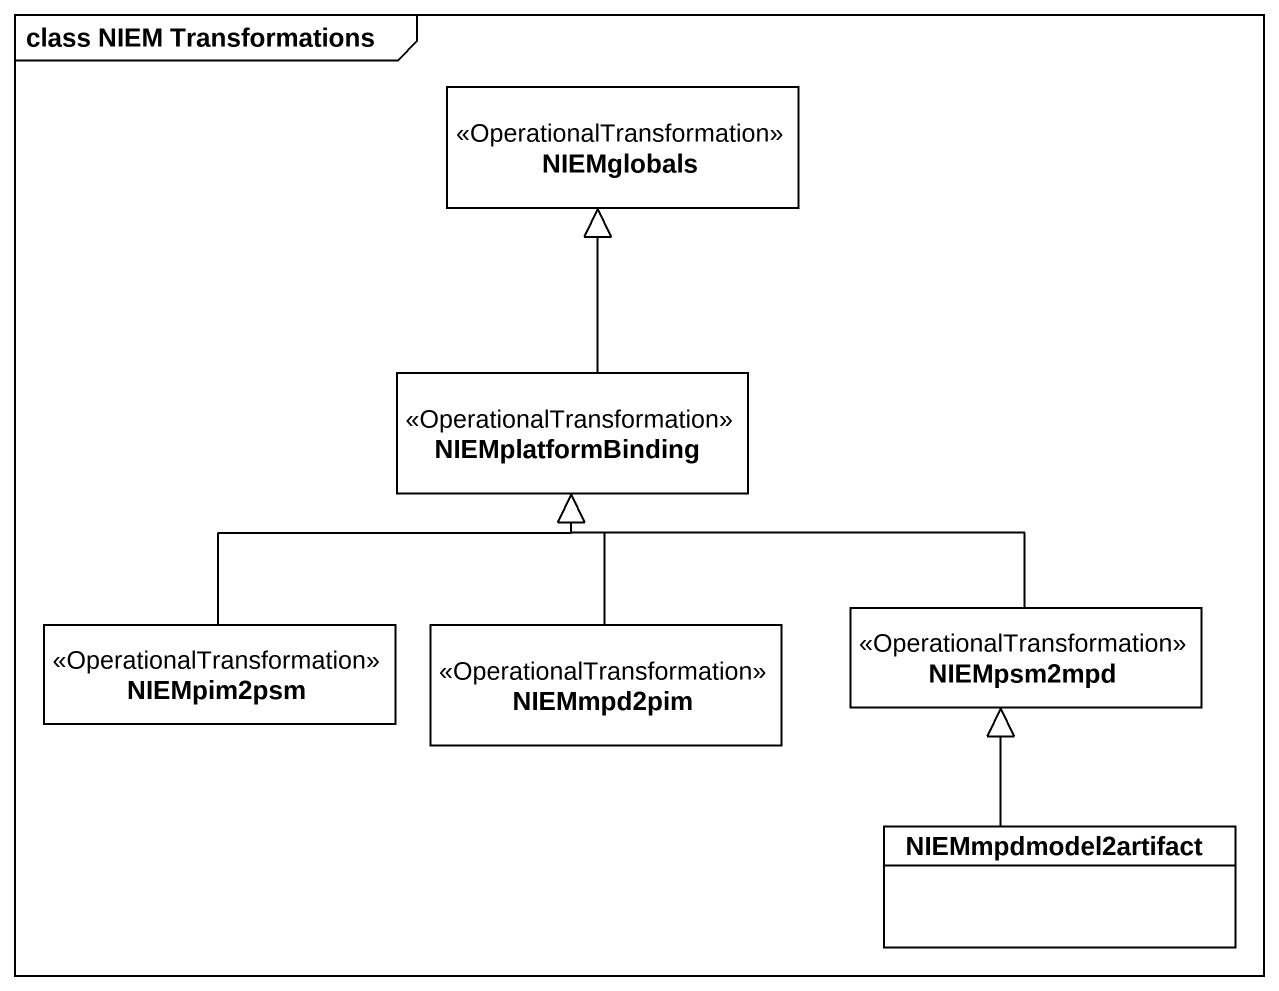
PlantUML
@startuml
mainframe class NIEM Transformations
hide circle
hide empty members
class NIEMglobals <<OperationalTransformation>>
class NIEMplatformBinding <<OperationalTransformation>>
class NIEMpim2psm <<OperationalTransformation>>
class NIEMmpd2pim <<OperationalTransformation>>
class NIEMpsm2mpd <<OperationalTransformation>>
class NIEMmpdmodel2artifact
NIEMplatformBinding -up-|> NIEMglobals
NIEMpim2psm -up-|> NIEMplatformBinding
NIEMmpd2pim -up-|> NIEMplatformBinding
NIEMpsm2mpd -left-|> NIEMplatformBinding
NIEMmpdmodel2artifact -up-|> NIEMpsm2mpd
@enduml
